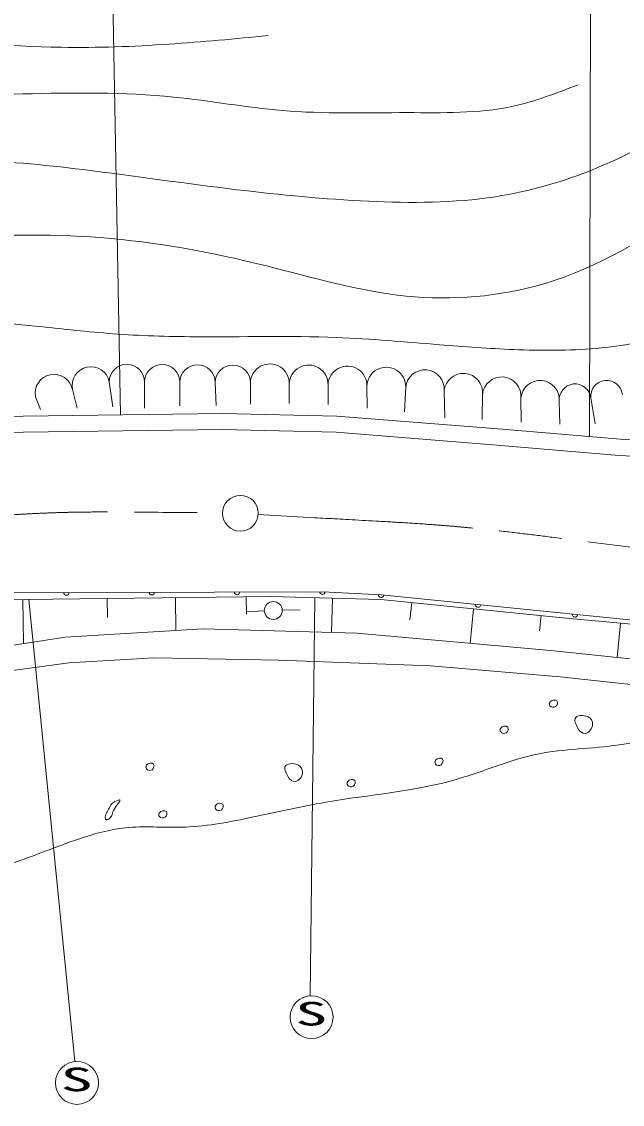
# Model space of a CAD drawing. Units: millimetres, scale not verified. Extents: x 40000 to 680000, y 20000 to 380000.
# Drawn here: x 160269 to 193842, y 259514 to 320021 of the extents above; entities that cross this region are included whole.
import ezdxf
from ezdxf.enums import TextEntityAlignment as Align

# ---------------------------------------------------------------- set-up
doc = ezdxf.new("R2010")
doc.units = ezdxf.units.MM
doc.header["$LTSCALE"] = 1000
doc.linetypes.add('CHAIN', pattern=[18.5, 12, -1.5, 3.5, -1.5])
for name, color, linetype, lineweight in [('M-BGD', 7, 'Continuous', 13), ('M-BMK', 2, 'CHAIN', 13), ('M-BMK-SRVR', 3, 'Continuous', 13), ('M-STR-STRC', 7, 'Continuous', 13)]:
    doc.layers.add(name, color=color, linetype=linetype, lineweight=lineweight)
doc.styles.add('ＭＳ ゴシック', font='')
doc.styles.get('ＭＳ ゴシック').set_extended_font_data('MS Gothic')

msp = doc.modelspace()

# ---------------------------------------------------------------- linework, layer by layer
at = {"layer": 'M-BGD'}
for p, q in [((165166, 299892), (165367, 298501)), ((167138, 299879), (167137, 298421)), ((169110, 299866), (169104, 298550)), ((171082, 299853), (171132, 298561)), ((173055, 299839), (173064, 298644)), ((175225, 299777), (175225, 298680)), ((177396, 299714), (177398, 298619)), ((179566, 299651), (179582, 298414)), ((181737, 299588), (181670, 298209)), ((161048, 299050), (161329, 298349)), ((163107, 299471), (163376, 298422)), ((183882, 299389), (183927, 297884)), ((186028, 299190), (186015, 297788)), ((188173, 298991), (188188, 297631)), ((192080, 298989), (192317, 297545)), ((190319, 298792), (190348, 297534)), ((158662, 297957), (171486, 298127)), ((171486, 298127), (177893, 297981)), ((177893, 297981), (186892, 297258)), ((158674, 297058), (171482, 297227)), ((171482, 297227), (177847, 297081)), ((186892, 297258), (193730, 296679)), ((177847, 297081), (186818, 296361)), ((193730, 296679), (196178, 296535)), ((186818, 296361), (193666, 295782)), ((193666, 295782), (196125, 295636)), ((158002, 288102), (177081, 288161)), ((177081, 288161), (180354, 287987)), ((158026, 287691), (174192, 287901)), ((160371, 285260), (160339, 287721)), ((165058, 286714), (165044, 287782)), ((168883, 285989), (168859, 287832)), ((172830, 286913), (172818, 287883)), ((174192, 287901), (180335, 287719)), ((177579, 285879), (177636, 287799)), ((180335, 287719), (190896, 286674)), ((180354, 287987), (202030, 285807)), ((181972, 286587), (182067, 287548)), ((173830, 287085), (172830, 287036)), ((174830, 287125), (175830, 287145)), ((185334, 285276), (185525, 287205)), ((189220, 285981), (189305, 286831)), ((190896, 286674), (200667, 285772)), ((193556, 284486), (193734, 286412)), ((151195, 283858), (162706, 285617)), ((162706, 285617), (170416, 286081)), ((170416, 286081), (179000, 285839)), ((179000, 285839), (189821, 284877)), ((167653, 284469), (162909, 284191)), ((174640, 284342), (167653, 284469)), ((189821, 284877), (201320, 283675)), ((151360, 282616), (162909, 284191)), ((183125, 284027), (174640, 284342)), ((190362, 283400), (183125, 284027)), ((208703, 281460), (190362, 283400))]:
    msp.add_line(p, q, dxfattribs=at)
msp.add_circle((174332, 287114), 500, dxfattribs=at)
for centre, radius, start, end in [((164137, 299681), 1051, 11.55549, 191.55549), ((166152, 299885), 986, 359.61995, 179.61995), ((168124, 299872), 986, 359.61995, 179.61995), ((170096, 299859), 986, 359.61995, 179.61995), ((172068, 299846), 986, 359.61995, 179.61995), ((174140, 299808), 1086, 358.34372, 178.34372), ((176310, 299745), 1086, 358.34372, 178.34372), ((178481, 299683), 1086, 358.34372, 178.34372), ((162078, 299260), 1051, 11.55549, 191.55549), ((180651, 299620), 1086, 358.34372, 178.34372), ((182809, 299489), 1077, 354.6963, 174.6963), ((184955, 299290), 1077, 354.6963, 174.6963), ((187101, 299090), 1077, 354.6963, 174.6963), ((189246, 298891), 1077, 354.6963, 174.6963), ((191200, 298891), 886, 6.40904, 186.40904), ((192961, 299088), 886, 6.40904, 186.40904), ((162772, 288117), 150, 180.17787, 0.17787), ((167542, 288132), 150, 180.17787, 0.17787), ((172311, 288147), 150, 180.17787, 0.17787), ((177081, 288161), 150, 180.17787, 356.94668), ((180354, 287987), 150, 176.94668, 354.25889), ((185773, 287442), 150, 174.25889, 354.25889), ((191192, 286897), 150, 174.25889, 354.25889)]:
    msp.add_arc(centre, radius, start, end, dxfattribs=at)
for points, knots in [([(67046, 307822), (67762, 307051), (68478, 306281), (69338, 305723), (70157, 305192), (71107, 304855), (72045, 304527), (73100, 304159), (74140, 303804), (75191, 303453), (76056, 303164), (76928, 302878), (77825, 302720), (78628, 302579), (79450, 302539), (80264, 302573), (81716, 302634), (83142, 302929), (84582, 303157), (86586, 303474), (88618, 303660), (90554, 304202), (92520, 304753), (94387, 305671), (96330, 306344), (98071, 306947), (99874, 307353), (101690, 307652), (103984, 308029), (106299, 308234), (108598, 308543), (110689, 308824), (112766, 309191), (114851, 309553), (116473, 309835), (118100, 310113), (119675, 310564), (122343, 311327), (124862, 312585), (127477, 313539), (129600, 314313), (131785, 314888), (133909, 315680), (135655, 316332), (137360, 317131), (139150, 317584), (140980, 318047), (142900, 318148), (144807, 318296), (147682, 318520), (150526, 318852), (153382, 318889), (156411, 318928), (159453, 318636), (162493, 318588), (164500, 318556), (166506, 318630), (168507, 318765), (170356, 318889), (172201, 319064), (174046, 319239)], [0, 0, 0, 0, 1, 1, 1, 2, 2, 2, 3, 3, 3, 4, 4, 4, 5, 5, 5, 6, 6, 6, 7, 7, 7, 8, 8, 8, 9, 9, 9, 10, 10, 10, 11, 11, 11, 12, 12, 12, 13, 13, 13, 14, 14, 14, 15, 15, 15, 16, 16, 16, 17, 17, 17, 18, 18, 18, 19, 19, 19, 20, 20, 20, 20]), ([(67497, 291789), (69413, 291125), (71329, 290460), (73125, 289516), (74105, 289001), (75049, 288402), (76087, 288034), (78037, 287342), (80317, 287462), (82308, 288130), (84316, 288805), (86029, 290037), (87840, 291091), (90149, 292436), (92616, 293491), (95149, 294347), (97248, 295058), (99393, 295632), (101568, 296024), (104476, 296549), (107438, 296749), (110358, 297206), (113497, 297697), (116587, 298485), (119641, 299375), (122853, 300312), (126026, 301364), (129221, 302335), (132658, 303379), (136122, 304331), (139591, 305294), (141980, 305957), (144371, 306625), (146801, 307069), (149725, 307602), (152706, 307810), (155689, 307955), (158691, 308100), (161694, 308181), (164676, 307951), (167800, 307711), (170901, 307128), (173958, 306368), (176548, 305725), (179107, 304954), (181759, 304687), (184329, 304428), (186988, 304642), (189462, 305375), (192501, 306276), (195262, 307960), (197858, 309816), (201500, 312421), (204815, 315363), (208131, 318306)], [0, 0, 0, 0, 1, 1, 1, 2, 2, 2, 3, 3, 3, 4, 4, 4, 5, 5, 5, 6, 6, 6, 7, 7, 7, 8, 8, 8, 9, 9, 9, 10, 10, 10, 11, 11, 11, 12, 12, 12, 13, 13, 13, 14, 14, 14, 15, 15, 15, 16, 16, 16, 17, 17, 17, 18, 18, 18, 18]), ([(123292, 296331), (124252, 296591), (125211, 296852), (126168, 297122), (127846, 297596), (129516, 298099), (131190, 298587), (132705, 299029), (134225, 299458), (135730, 299932), (137503, 300490), (139257, 301110), (141046, 301621), (142650, 302080), (144282, 302450), (145930, 302707), (146976, 302870), (148027, 302987), (149081, 303092), (151132, 303297), (153192, 303454), (155250, 303427), (157242, 303401), (159231, 303201), (161216, 302987), (162598, 302838), (163977, 302683), (165362, 302581), (166886, 302469), (168416, 302422), (169946, 302411), (172588, 302391), (175230, 302477), (177867, 302374), (179790, 302299), (181711, 302124), (183631, 301968), (185012, 301856), (186392, 301754), (187777, 301697), (189315, 301634), (190858, 301627), (192395, 301763), (193846, 301891), (195291, 302147), (196676, 302604), (198446, 303188), (200117, 304102), (201598, 305231), (203105, 306380), (204416, 307753), (205745, 309106), (207567, 310961), (209424, 312781), (211039, 314801), (211982, 315980), (212843, 317227), (213704, 318474)], [0, 0, 0, 0, 1, 1, 1, 2, 2, 2, 3, 3, 3, 4, 4, 4, 5, 5, 5, 6, 6, 6, 7, 7, 7, 8, 8, 8, 9, 9, 9, 10, 10, 10, 11, 11, 11, 12, 12, 12, 13, 13, 13, 14, 14, 14, 15, 15, 15, 16, 16, 16, 17, 17, 17, 18, 18, 18, 19, 19, 19, 19]), ([(65354, 305646), (66154, 304762), (66955, 303878), (67827, 303073), (68835, 302142), (69940, 301317), (71119, 300587), (72489, 299739), (73959, 299019), (75510, 298679), (76713, 298415), (77964, 298381), (79208, 298331), (81027, 298258), (82830, 298151), (84639, 298271), (85890, 298354), (87144, 298544), (88338, 298905), (90173, 299461), (91867, 300419), (93597, 301273), (94752, 301843), (95924, 302366), (97122, 302831), (98439, 303344), (99788, 303786), (101167, 304101), (102852, 304487), (104581, 304682), (106310, 304735), (107890, 304784), (109470, 304714), (111048, 304791), (112387, 304856), (113725, 305027), (115035, 305310), (116887, 305710), (118684, 306334), (120467, 306984), (122934, 307882), (125374, 308828), (127806, 309812), (129700, 310579), (131589, 311369), (133527, 312006), (135775, 312745), (138088, 313280), (140404, 313795), (142553, 314273), (144703, 314733), (146876, 315064), (148885, 315370), (150913, 315565), (152943, 315698), (155405, 315859), (157870, 315928), (160339, 315984), (163154, 316047), (165976, 316091), (168775, 315808), (170803, 315602), (172818, 315224), (174842, 315054), (177157, 314860), (179484, 314938), (181833, 314936), (183798, 314935), (185778, 314878), (187669, 315281), (188928, 315549), (190148, 316021), (191368, 316493)], [0, 0, 0, 0, 1, 1, 1, 2, 2, 2, 3, 3, 3, 4, 4, 4, 5, 5, 5, 6, 6, 6, 7, 7, 7, 8, 8, 8, 9, 9, 9, 10, 10, 10, 11, 11, 11, 12, 12, 12, 13, 13, 13, 14, 14, 14, 15, 15, 15, 16, 16, 16, 17, 17, 17, 18, 18, 18, 19, 19, 19, 20, 20, 20, 21, 21, 21, 22, 22, 22, 23, 23, 23, 24, 24, 24, 24]), ([(63588, 300982), (64768, 299952), (65948, 298922), (67280, 298132), (68353, 297496), (69524, 297015), (70576, 296327), (71707, 295589), (72702, 294611), (73881, 294008), (75279, 293294), (76936, 293106), (78560, 293019), (80151, 292934), (81711, 292946), (83240, 293189), (85187, 293499), (87085, 294185), (88950, 294904), (90704, 295581), (92428, 296288), (94146, 297006), (95878, 297730), (97603, 298466), (99298, 299323), (100457, 299908), (101603, 300550), (102819, 300910), (104759, 301484), (106880, 301344), (108958, 301380), (111612, 301427), (114197, 301763), (116772, 302236), (119269, 302695), (121757, 303283), (124157, 304122), (127252, 305205), (130199, 306704), (133303, 307726), (136199, 308679), (139233, 309215), (142233, 309826), (144584, 310305), (146916, 310830), (149274, 311283), (151827, 311775), (154412, 312183), (157002, 312225), (159235, 312262), (161473, 312026), (163699, 311751), (166570, 311396), (169422, 310975), (172285, 310631), (174735, 310337), (177193, 310100), (179669, 309985), (182036, 309875), (184418, 309878), (186752, 310240), (188677, 310539), (190568, 311082), (192377, 311827), (194013, 312499), (195581, 313336), (197014, 314358), (197893, 314984), (198720, 315679), (199548, 316375)], [0, 0, 0, 0, 1, 1, 1, 2, 2, 2, 3, 3, 3, 4, 4, 4, 5, 5, 5, 6, 6, 6, 7, 7, 7, 8, 8, 8, 9, 9, 9, 10, 10, 10, 11, 11, 11, 12, 12, 12, 13, 13, 13, 14, 14, 14, 15, 15, 15, 16, 16, 16, 17, 17, 17, 18, 18, 18, 19, 19, 19, 20, 20, 20, 21, 21, 21, 22, 22, 22, 23, 23, 23, 23]), ([(190109, 281742), (190011, 281673), (189857, 281694), (189794, 281782), (189751, 281841), (189750, 281932), (189794, 281998), (189876, 282118), (190110, 282153), (190187, 282057), (190250, 281978), (190209, 281813), (190109, 281742)], [0, 0, 0, 0, 1, 1, 1, 2, 2, 2, 3, 3, 3, 4, 4, 4, 4]), ([(153655, 271642), (154911, 271855), (156167, 272068), (157409, 272353), (158179, 272530), (158944, 272735), (159694, 272979), (160960, 273391), (162184, 273913), (163453, 274341), (164307, 274629), (165182, 274875), (166070, 274967), (167104, 275074), (168158, 274974), (169202, 275003), (170468, 275037), (171720, 275262), (172961, 275517), (174402, 275813), (175827, 276150), (177273, 276400), (179719, 276822), (182222, 276994), (184607, 277687), (186115, 278126), (187576, 278773), (189103, 279086), (190595, 279392), (192151, 279378), (193673, 279600), (194996, 279794), (196295, 280167), (197616, 280262), (198737, 280344), (199874, 280225), (201006, 280224), (202504, 280223), (203994, 280426), (205466, 280702), (206566, 280908), (207656, 281155), (208746, 281401)], [0, 0, 0, 0, 1, 1, 1, 2, 2, 2, 3, 3, 3, 4, 4, 4, 5, 5, 5, 6, 6, 6, 7, 7, 7, 8, 8, 8, 9, 9, 9, 10, 10, 10, 11, 11, 11, 12, 12, 12, 13, 13, 13, 14, 14, 14, 14]), ([(191393, 280461), (191360, 280510), (191339, 280562), (191314, 280618), (191248, 280768), (191153, 280950), (191196, 281070), (191265, 281259), (191674, 281295), (191924, 281168), (192089, 281084), (192184, 280929), (192179, 280756), (192172, 280521), (191981, 280255), (191766, 280245), (191625, 280238), (191473, 280341), (191393, 280461)], [0, 0, 0, 0, 1, 1, 1, 2, 2, 2, 3, 3, 3, 4, 4, 4, 5, 5, 5, 6, 6, 6, 6]), ([(187360, 280285), (187262, 280216), (187109, 280237), (187045, 280324), (187002, 280384), (187001, 280475), (187045, 280540), (187127, 280661), (187361, 280695), (187438, 280599), (187501, 280521), (187460, 280356), (187360, 280285)], [0, 0, 0, 0, 1, 1, 1, 2, 2, 2, 3, 3, 3, 4, 4, 4, 4]), ([(167560, 278216), (167462, 278147), (167309, 278168), (167245, 278256), (167202, 278316), (167201, 278407), (167245, 278472), (167327, 278592), (167561, 278627), (167639, 278531), (167701, 278452), (167660, 278287), (167560, 278216)], [0, 0, 0, 0, 1, 1, 1, 2, 2, 2, 3, 3, 3, 4, 4, 4, 4]), ([(175182, 277774), (175150, 277823), (175129, 277875), (175104, 277932), (175037, 278081), (174943, 278263), (174986, 278384), (175054, 278572), (175463, 278609), (175713, 278482), (175878, 278398), (175974, 278242), (175968, 278069), (175961, 277835), (175771, 277569), (175556, 277558), (175414, 277551), (175263, 277654), (175182, 277774)], [0, 0, 0, 0, 1, 1, 1, 2, 2, 2, 3, 3, 3, 4, 4, 4, 5, 5, 5, 6, 6, 6, 6]), ([(183713, 278491), (183616, 278422), (183462, 278443), (183399, 278531), (183356, 278591), (183355, 278681), (183399, 278747), (183480, 278867), (183715, 278902), (183792, 278806), (183855, 278727), (183813, 278562), (183713, 278491)], [0, 0, 0, 0, 1, 1, 1, 2, 2, 2, 3, 3, 3, 4, 4, 4, 4]), ([(178804, 277301), (178706, 277232), (178553, 277253), (178490, 277340), (178447, 277400), (178445, 277491), (178490, 277556), (178571, 277677), (178806, 277711), (178883, 277615), (178946, 277537), (178904, 277372), (178804, 277301)], [0, 0, 0, 0, 1, 1, 1, 2, 2, 2, 3, 3, 3, 4, 4, 4, 4]), ([(165221, 275521), (165154, 275453), (165042, 275390), (164985, 275422), (164932, 275453), (164928, 275568), (164946, 275658), (164970, 275774), (165032, 275847), (165084, 275933), (165145, 276034), (165192, 276152), (165261, 276248), (165335, 276352), (165435, 276430), (165575, 276483), (165633, 276505), (165697, 276524), (165732, 276523), (165880, 276519), (165521, 276184), (165398, 275933), (165317, 275767), (165339, 275639), (165221, 275521)], [0, 0, 0, 0, 1, 1, 1, 2, 2, 2, 3, 3, 3, 4, 4, 4, 5, 5, 5, 6, 6, 6, 7, 7, 7, 8, 8, 8, 8]), ([(168281, 275557), (168183, 275488), (168029, 275509), (167966, 275596), (167923, 275656), (167922, 275747), (167966, 275813), (168048, 275933), (168282, 275968), (168359, 275871), (168422, 275793), (168381, 275628), (168281, 275557)], [0, 0, 0, 0, 1, 1, 1, 2, 2, 2, 3, 3, 3, 4, 4, 4, 4]), ([(171429, 275972), (171331, 275902), (171178, 275923), (171115, 276011), (171072, 276071), (171071, 276162), (171115, 276227), (171196, 276348), (171431, 276382), (171508, 276286), (171571, 276208), (171529, 276042), (171429, 275972)], [0, 0, 0, 0, 1, 1, 1, 2, 2, 2, 3, 3, 3, 4, 4, 4, 4])]:
    msp.add_open_spline(points, degree=3, knots=knots, dxfattribs=at)
at = {"layer": 'M-BMK'}
for points, knots in [([(99553, 278246), (102772, 279441), (105990, 280637), (109204, 281847), (111539, 282726), (113872, 283613), (116238, 284402), (118807, 285258), (121415, 285998), (124027, 286724), (127266, 287624), (130511, 288503), (133793, 289220), (137440, 290018), (141132, 290617), (144838, 291076), (148307, 291507), (151788, 291815), (155273, 292114), (157688, 292321), (160104, 292523), (162525, 292590), (164234, 292638), (165945, 292618), (167656, 292603), (168930, 292592), (170204, 292584), (171477, 292575)], [0, 0, 0, 0, 1, 1, 1, 2, 2, 2, 3, 3, 3, 4, 4, 4, 5, 5, 5, 6, 6, 6, 7, 7, 7, 8, 8, 8, 9, 9, 9, 9]), ([(173491, 292480), (175177, 292383), (176862, 292285), (178548, 292193), (180562, 292082), (182577, 291978), (184586, 291801), (186734, 291612), (188874, 291340), (191013, 291068), (194228, 290660), (197441, 290254), (200655, 289848)], [0, 0, 0, 0, 1, 1, 1, 2, 2, 2, 3, 3, 3, 4, 4, 4, 4])]:
    msp.add_open_spline(points, degree=3, knots=knots, dxfattribs=at)
at = {"layer": 'M-BMK-SRVR'}
msp.add_circle((172492, 292546), 1000, dxfattribs=at)
at = {"layer": 'M-STR-STRC'}
for p, q in [((165322, 323482), (165802, 298052)), ((192067, 322615), (192013, 296825)), ((160663, 287725), (163243, 261908)), ((176646, 287828), (176397, 265583))]:
    msp.add_line(p, q, dxfattribs=at)
for centre in [(176475, 264386), (163362, 260714)]:
    msp.add_circle(centre, 1200, dxfattribs=at)

# ---------------------------------------------------------------- texts
at = {"layer": 'M-STR-STRC', "style": 'ＭＳ ゴシック', "width": 2}
for p in [(175557, 263524), (162443, 259852)]:
    msp.add_text('S', height=1320, rotation=359.98, dxfattribs=at).set_placement(p, align=Align.BOTTOM_LEFT)

doc.saveas('drawing.dxf')
